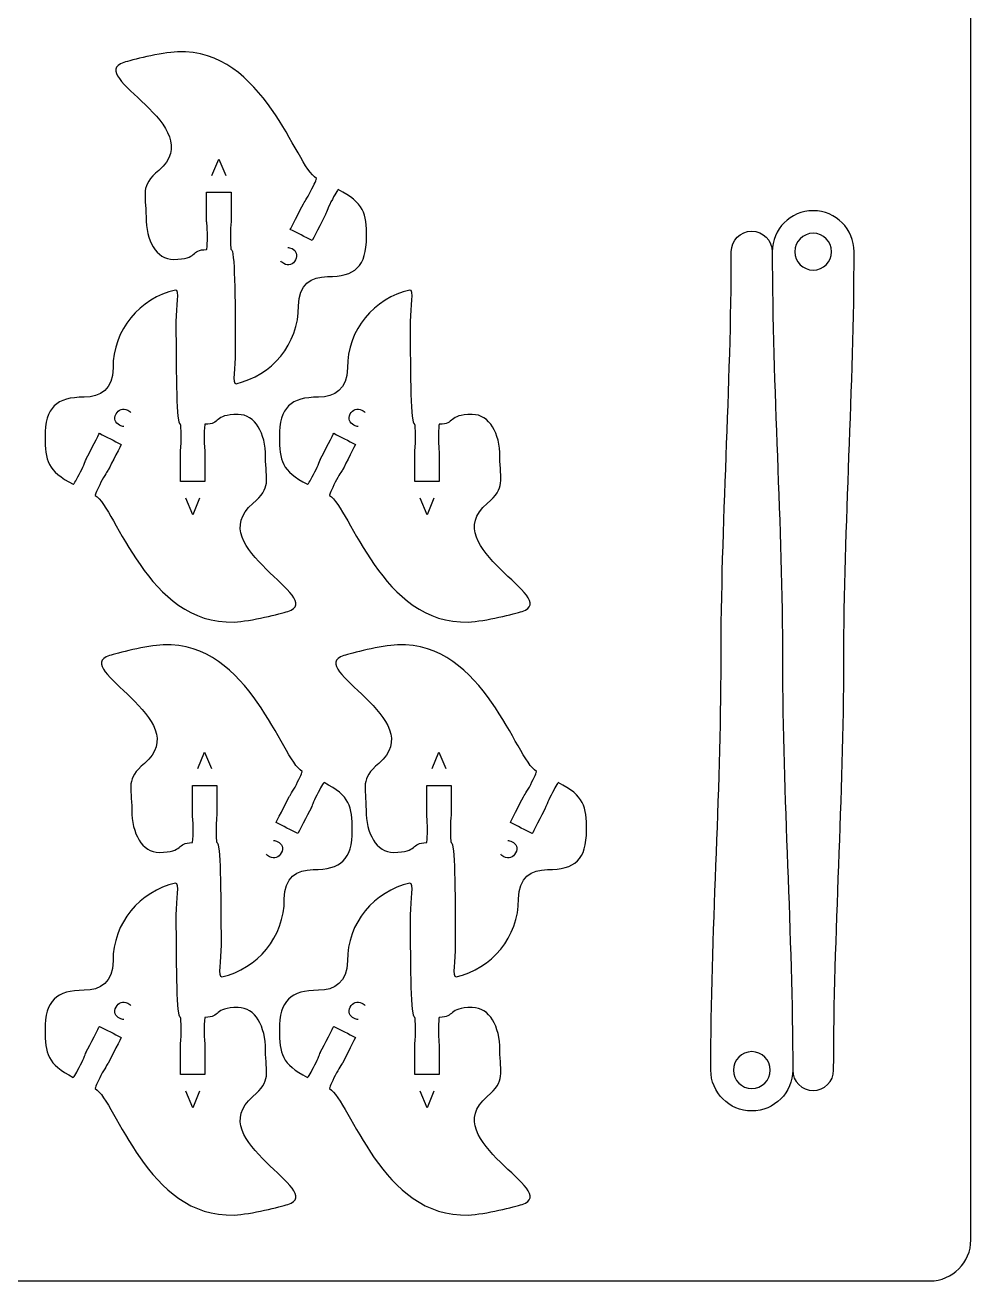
# Model space of a CAD drawing. Extents: x 0 to 300, y 0 to 300.
# Drawn here: x 184.5 to 300, y 0.1 to 153.5 of the extents above; entities that cross this region are included whole.
import ezdxf

# ---------------------------------------------------------------- set-up
doc = ezdxf.new("R2010")
doc.units = 0
doc.header["$MEASUREMENT"] = 0
doc.layers.add('DEFAULT', color=7, linetype='CONTINUOUS')

msp = doc.modelspace()

# ---------------------------------------------------------------- linework, layer by layer
at = {"layer": 'DEFAULT', "color": 250}
for points in [[(207.31, 135.15), (208.15, 137.17), (209.01, 135.15)], [(205.81, 95.74), (204.97, 93.72), (204.11, 95.74)], [(234.42, 95.74), (233.58, 93.72), (232.73, 95.74)], [(205.57, 62.69), (206.41, 64.71), (207.26, 62.69)], [(234.19, 62.69), (235.03, 64.71), (235.88, 62.69)], [(205.81, 23.27), (204.97, 21.25), (204.11, 23.27)], [(234.42, 23.27), (233.58, 21.25), (232.73, 23.27)]]:
    msp.add_lwpolyline(points, dxfattribs=at)
at = {"layer": 'DEFAULT', "color": 1}
for points, knots in [([(295, 0.1), (198.33, 0.1), (101.67, 0.1), (5, 0.1), (2.25, 0.1), (0, 2.35), (0, 5.1), (0, 101.77), (0, 198.43), (0, 295.1), (0, 297.85), (2.25, 300.1), (5, 300.1), (101.67, 300.1), (198.33, 300.1), (295, 300.1), (297.75, 300.1), (300, 297.85), (300, 295.1), (300, 198.43), (300, 101.77), (300, 5.1), (300, 2.35), (297.75, 0.1), (295, 0.1)], [0, 0, 0, 0, 822.047, 822.047, 822.047, 823.047, 823.047, 823.047, 1645.094, 1645.094, 1645.094, 1646.094, 1646.094, 1646.094, 2468.141, 2468.141, 2468.141, 2469.141, 2469.141, 2469.141, 3291.188, 3291.188, 3291.188, 3292.188, 3292.188, 3292.188, 3292.188]), ([(210.25, 109.73), (209.72, 109.63), (210.16, 111.74), (210.16, 113.58), (210.16, 120.51), (210.09, 126.12), (209.66, 126.12), (209.6, 126.12), (209.56, 126.9), (209.56, 127.87), (209.56, 128.84), (209.66, 129.44), (209.66, 129.62), (209.66, 130.79), (209.66, 131.95), (209.66, 133.12), (208.66, 133.12), (207.66, 133.12), (206.66, 133.12), (206.66, 131.95), (206.66, 130.79), (206.66, 129.62), (206.66, 129.44), (206.76, 128.84), (206.76, 127.87), (206.76, 126.9), (206.71, 126.12), (206.66, 126.12), (204.63, 126.12), (205.71, 124.92), (202.62, 124.92), (200.51, 124.92), (199.26, 127.23), (199.26, 130.1), (199.26, 132.98), (198.49, 133.84), (200.81, 135.8), (207.15, 141.18), (191.57, 147.4), (196.55, 148.98), (197.41, 149.25), (201.05, 150.2), (203.11, 150.28), (213.65, 150.69), (217.52, 136.34), (220.07, 134.82), (220.12, 134.79), (219.8, 134.08), (219.36, 133.21), (218.92, 132.35), (218.56, 131.86), (218.48, 131.7), (218.08, 130.92), (216.88, 128.58), (216.88, 128.58), (217.77, 128.13), (218.66, 127.67), (219.55, 127.22), (219.55, 127.22), (220.75, 129.56), (221.15, 130.34), (221.23, 130.49), (221.41, 131.08), (221.85, 131.94), (222.3, 132.8), (222.69, 133.48), (222.74, 133.45), (225.91, 131.83), (226.19, 130.51), (226.19, 127.66), (226.19, 124.04), (224.79, 122.81), (221.41, 122.81), (219.43, 122.81), (217.89, 121.84), (217.89, 119.24), (217.89, 114.58), (214.62, 110.69), (210.25, 109.73)], [1, 1, 1, 1, 2, 2, 2, 3, 3, 3, 4, 4, 4, 5, 5, 5, 14.92, 14.92, 14.92, 23.42, 23.42, 23.42, 33.34, 33.34, 33.34, 34.34, 34.34, 34.34, 35.34, 35.34, 35.34, 36.34, 36.34, 36.34, 37.34, 37.34, 37.34, 38.34, 38.34, 38.34, 39.34, 39.34, 39.34, 40.34, 40.34, 40.34, 41.34, 41.34, 41.34, 42.34, 42.34, 42.34, 43.34, 43.34, 43.34, 44.34, 44.34, 44.34, 52.84187, 52.84187, 52.84187, 53.84187, 53.84187, 53.84187, 54.84187, 54.84187, 54.84187, 55.84187, 55.84187, 55.84187, 56.84187, 56.84187, 56.84187, 57.84187, 57.84187, 57.84187, 58.84187, 58.84187, 58.84187, 59.84187, 59.84187, 59.84187, 59.84187]), ([(280.74, 23.36), (279.36, 23.36), (278.24, 24.48), (278.24, 25.86), (278.24, 42.53), (276.99, 59.19), (276.99, 75.86), (276.99, 92.53), (275.74, 109.2), (275.74, 125.86), (275.74, 128.62), (277.97, 130.86), (280.74, 130.86), (283.5, 130.86), (285.74, 128.62), (285.74, 125.86), (285.74, 109.2), (284.49, 92.53), (284.49, 75.86), (284.49, 59.19), (283.24, 42.53), (283.24, 25.86), (283.24, 24.48), (282.12, 23.36), (280.74, 23.36)], [0, 0, 0, 0, 1, 1, 1, 2, 2, 2, 3, 3, 3, 4, 4, 4, 5, 5, 5, 6, 6, 6, 7, 7, 7, 8, 8, 8, 8]), ([(278.24, 25.86), (278.24, 23.1), (276, 20.86), (273.24, 20.86), (270.48, 20.86), (268.24, 23.1), (268.24, 25.86), (268.24, 42.52), (269.49, 59.19), (269.49, 75.86), (269.49, 92.53), (270.74, 109.19), (270.74, 125.86), (270.74, 127.24), (271.86, 128.36), (273.24, 128.36), (274.62, 128.36), (275.74, 127.24), (275.74, 125.86)], [0, 0, 0, 0, 1, 1, 1, 2, 2, 2, 3, 3, 3, 4, 4, 4, 5, 5, 5, 6, 6, 6, 6]), ([(202.87, 121.16), (203.4, 121.26), (202.96, 119.15), (202.96, 117.31), (202.96, 110.38), (203.03, 104.77), (203.46, 104.77), (203.52, 104.77), (203.56, 103.99), (203.56, 103.02), (203.56, 102.05), (203.46, 101.44), (203.46, 101.27), (203.46, 100.1), (203.46, 98.93), (203.46, 97.77), (204.46, 97.77), (205.46, 97.77), (206.46, 97.77), (206.46, 98.93), (206.46, 100.1), (206.46, 101.27), (206.46, 101.44), (206.36, 102.05), (206.36, 103.02), (206.36, 103.99), (206.41, 104.77), (206.46, 104.77), (208.49, 104.77), (207.41, 105.97), (210.5, 105.97), (212.61, 105.97), (213.86, 103.66), (213.86, 100.79), (213.86, 97.91), (214.63, 97.05), (212.31, 95.09), (205.97, 89.71), (221.55, 83.49), (216.57, 81.91), (215.71, 81.64), (212.07, 80.69), (210.01, 80.61), (199.47, 80.2), (195.6, 94.55), (193.05, 96.07), (193, 96.1), (193.32, 96.81), (193.76, 97.68), (194.2, 98.54), (194.56, 99.03), (194.64, 99.19), (195.04, 99.97), (196.24, 102.3), (196.24, 102.3), (195.35, 102.76), (194.46, 103.21), (193.57, 103.67), (193.57, 103.67), (192.37, 101.33), (191.97, 100.55), (191.89, 100.4), (191.71, 99.81), (191.26, 98.95), (190.82, 98.09), (190.43, 97.41), (190.38, 97.44), (187.21, 99.06), (186.93, 100.37), (186.93, 103.23), (186.93, 106.85), (188.33, 108.08), (191.71, 108.08), (193.69, 108.08), (195.23, 109.05), (195.23, 111.65), (195.23, 116.31), (198.5, 120.2), (202.87, 121.16)], [1, 1, 1, 1, 2, 2, 2, 3, 3, 3, 4, 4, 4, 5, 5, 5, 14.92, 14.92, 14.92, 23.42, 23.42, 23.42, 33.34, 33.34, 33.34, 34.34, 34.34, 34.34, 35.34, 35.34, 35.34, 36.34, 36.34, 36.34, 37.34, 37.34, 37.34, 38.34, 38.34, 38.34, 39.34, 39.34, 39.34, 40.34, 40.34, 40.34, 41.34, 41.34, 41.34, 42.34, 42.34, 42.34, 43.34, 43.34, 43.34, 44.34, 44.34, 44.34, 52.84187, 52.84187, 52.84187, 53.84187, 53.84187, 53.84187, 54.84187, 54.84187, 54.84187, 55.84187, 55.84187, 55.84187, 56.84187, 56.84187, 56.84187, 57.84187, 57.84187, 57.84187, 58.84187, 58.84187, 58.84187, 59.84187, 59.84187, 59.84187, 59.84187]), ([(231.49, 121.16), (232.02, 121.26), (231.57, 119.15), (231.57, 117.31), (231.57, 110.38), (231.64, 104.77), (232.08, 104.77), (232.13, 104.77), (232.17, 103.99), (232.17, 103.02), (232.17, 102.05), (232.08, 101.44), (232.08, 101.27), (232.08, 100.1), (232.08, 98.93), (232.08, 97.77), (233.07, 97.77), (234.07, 97.77), (235.07, 97.77), (235.07, 98.93), (235.07, 100.1), (235.07, 101.27), (235.07, 101.44), (234.98, 102.05), (234.98, 103.02), (234.98, 103.99), (235.02, 104.77), (235.07, 104.77), (237.1, 104.77), (236.02, 105.97), (239.11, 105.97), (241.22, 105.97), (242.48, 103.66), (242.48, 100.79), (242.48, 97.91), (243.24, 97.05), (240.92, 95.09), (234.58, 89.71), (250.16, 83.49), (245.18, 81.91), (244.32, 81.64), (240.68, 80.69), (238.62, 80.61), (228.08, 80.2), (224.21, 94.55), (221.66, 96.07), (221.62, 96.1), (221.93, 96.81), (222.37, 97.68), (222.81, 98.54), (223.18, 99.03), (223.26, 99.19), (223.66, 99.97), (224.85, 102.3), (224.85, 102.3), (223.96, 102.76), (223.07, 103.21), (222.18, 103.67), (222.18, 103.67), (220.98, 101.33), (220.59, 100.55), (220.51, 100.4), (220.32, 99.81), (219.88, 98.95), (219.44, 98.09), (219.04, 97.41), (218.99, 97.44), (215.82, 99.06), (215.55, 100.37), (215.55, 103.23), (215.55, 106.85), (216.94, 108.08), (220.32, 108.08), (222.3, 108.08), (223.85, 109.05), (223.85, 111.65), (223.85, 116.31), (227.12, 120.2), (231.49, 121.16)], [1, 1, 1, 1, 2, 2, 2, 3, 3, 3, 4, 4, 4, 5, 5, 5, 14.92, 14.92, 14.92, 23.42, 23.42, 23.42, 33.34, 33.34, 33.34, 34.34, 34.34, 34.34, 35.34, 35.34, 35.34, 36.34, 36.34, 36.34, 37.34, 37.34, 37.34, 38.34, 38.34, 38.34, 39.34, 39.34, 39.34, 40.34, 40.34, 40.34, 41.34, 41.34, 41.34, 42.34, 42.34, 42.34, 43.34, 43.34, 43.34, 44.34, 44.34, 44.34, 52.84187, 52.84187, 52.84187, 53.84187, 53.84187, 53.84187, 54.84187, 54.84187, 54.84187, 55.84187, 55.84187, 55.84187, 56.84187, 56.84187, 56.84187, 57.84187, 57.84187, 57.84187, 58.84187, 58.84187, 58.84187, 59.84187, 59.84187, 59.84187, 59.84187]), ([(208.51, 37.26), (207.98, 37.16), (208.42, 39.27), (208.42, 41.11), (208.42, 48.05), (208.35, 53.65), (207.92, 53.65), (207.86, 53.65), (207.82, 54.43), (207.82, 55.4), (207.82, 56.37), (207.92, 56.98), (207.92, 57.15), (207.92, 58.32), (207.92, 59.49), (207.92, 60.65), (206.92, 60.65), (205.92, 60.65), (204.92, 60.65), (204.92, 59.49), (204.92, 58.32), (204.92, 57.15), (204.92, 56.98), (205.02, 56.37), (205.02, 55.4), (205.02, 54.43), (204.97, 53.65), (204.92, 53.65), (202.89, 53.65), (203.97, 52.46), (200.88, 52.46), (198.77, 52.46), (197.52, 54.77), (197.52, 57.63), (197.52, 60.52), (196.75, 61.37), (199.07, 63.33), (205.41, 68.71), (189.83, 74.93), (194.81, 76.51), (195.67, 76.79), (199.31, 77.73), (201.37, 77.81), (211.91, 78.23), (215.78, 63.87), (218.33, 62.35), (218.38, 62.33), (218.06, 61.61), (217.62, 60.75), (217.18, 59.88), (216.82, 59.39), (216.74, 59.24), (216.34, 58.45), (215.14, 56.12), (215.14, 56.12), (216.03, 55.66), (216.92, 55.21), (217.81, 54.75), (217.81, 54.75), (219.01, 57.09), (219.41, 57.87), (219.49, 58.03), (219.67, 58.61), (220.11, 59.47), (220.56, 60.33), (220.95, 61.01), (221, 60.99), (224.17, 59.36), (224.45, 58.05), (224.45, 55.19), (224.45, 51.57), (223.05, 50.35), (219.67, 50.35), (217.69, 50.35), (216.15, 49.37), (216.15, 46.77), (216.15, 42.11), (212.88, 38.22), (208.51, 37.26)], [1, 1, 1, 1, 2, 2, 2, 3, 3, 3, 4, 4, 4, 5, 5, 5, 14.92, 14.92, 14.92, 23.42, 23.42, 23.42, 33.34, 33.34, 33.34, 34.34, 34.34, 34.34, 35.34, 35.34, 35.34, 36.34, 36.34, 36.34, 37.34, 37.34, 37.34, 38.34, 38.34, 38.34, 39.34, 39.34, 39.34, 40.34, 40.34, 40.34, 41.34, 41.34, 41.34, 42.34, 42.34, 42.34, 43.34, 43.34, 43.34, 44.34, 44.34, 44.34, 52.84187, 52.84187, 52.84187, 53.84187, 53.84187, 53.84187, 54.84187, 54.84187, 54.84187, 55.84187, 55.84187, 55.84187, 56.84187, 56.84187, 56.84187, 57.84187, 57.84187, 57.84187, 58.84187, 58.84187, 58.84187, 59.84187, 59.84187, 59.84187, 59.84187]), ([(237.12, 37.26), (236.59, 37.16), (237.03, 39.27), (237.03, 41.11), (237.03, 48.05), (236.97, 53.65), (236.53, 53.65), (236.48, 53.65), (236.43, 54.43), (236.43, 55.4), (236.43, 56.37), (236.53, 56.98), (236.53, 57.15), (236.53, 58.32), (236.53, 59.49), (236.53, 60.65), (235.53, 60.65), (234.53, 60.65), (233.54, 60.65), (233.54, 59.49), (233.54, 58.32), (233.54, 57.15), (233.54, 56.98), (233.63, 56.37), (233.63, 55.4), (233.63, 54.43), (233.59, 53.65), (233.54, 53.65), (231.51, 53.65), (232.59, 52.46), (229.5, 52.46), (227.39, 52.46), (226.13, 54.77), (226.13, 57.63), (226.13, 60.52), (225.37, 61.37), (227.69, 63.33), (234.03, 68.71), (218.45, 74.93), (223.43, 76.51), (224.29, 76.79), (227.93, 77.73), (229.99, 77.81), (240.53, 78.23), (244.4, 63.87), (246.94, 62.35), (246.99, 62.33), (246.68, 61.61), (246.24, 60.75), (245.79, 59.88), (245.43, 59.39), (245.35, 59.24), (244.95, 58.45), (243.76, 56.12), (243.76, 56.12), (244.65, 55.66), (245.54, 55.21), (246.43, 54.75), (246.43, 54.75), (247.63, 57.09), (248.02, 57.87), (248.1, 58.03), (248.29, 58.61), (248.73, 59.47), (249.17, 60.33), (249.57, 61.01), (249.61, 60.99), (252.79, 59.36), (253.06, 58.05), (253.06, 55.19), (253.06, 51.57), (251.67, 50.35), (248.28, 50.35), (246.31, 50.35), (244.76, 49.37), (244.76, 46.77), (244.76, 42.11), (241.49, 38.22), (237.12, 37.26)], [1, 1, 1, 1, 2, 2, 2, 3, 3, 3, 4, 4, 4, 5, 5, 5, 14.92, 14.92, 14.92, 23.42, 23.42, 23.42, 33.34, 33.34, 33.34, 34.34, 34.34, 34.34, 35.34, 35.34, 35.34, 36.34, 36.34, 36.34, 37.34, 37.34, 37.34, 38.34, 38.34, 38.34, 39.34, 39.34, 39.34, 40.34, 40.34, 40.34, 41.34, 41.34, 41.34, 42.34, 42.34, 42.34, 43.34, 43.34, 43.34, 44.34, 44.34, 44.34, 52.84187, 52.84187, 52.84187, 53.84187, 53.84187, 53.84187, 54.84187, 54.84187, 54.84187, 55.84187, 55.84187, 55.84187, 56.84187, 56.84187, 56.84187, 57.84187, 57.84187, 57.84187, 58.84187, 58.84187, 58.84187, 59.84187, 59.84187, 59.84187, 59.84187]), ([(202.87, 48.69), (203.4, 48.79), (202.96, 46.69), (202.96, 44.84), (202.96, 37.91), (203.03, 32.3), (203.46, 32.3), (203.52, 32.3), (203.56, 31.52), (203.56, 30.55), (203.56, 29.58), (203.46, 28.98), (203.46, 28.8), (203.46, 27.63), (203.46, 26.47), (203.46, 25.3), (204.46, 25.3), (205.46, 25.3), (206.46, 25.3), (206.46, 26.47), (206.46, 27.63), (206.46, 28.8), (206.46, 28.98), (206.36, 29.58), (206.36, 30.55), (206.36, 31.52), (206.41, 32.3), (206.46, 32.3), (208.49, 32.3), (207.41, 33.5), (210.5, 33.5), (212.61, 33.5), (213.86, 31.19), (213.86, 28.32), (213.86, 25.44), (214.63, 24.59), (212.31, 22.62), (205.97, 17.24), (221.55, 11.02), (216.57, 9.44), (215.71, 9.17), (212.07, 8.23), (210.01, 8.15), (199.47, 7.73), (195.6, 22.08), (193.05, 23.6), (193, 23.63), (193.32, 24.34), (193.76, 25.21), (194.2, 26.07), (194.56, 26.56), (194.64, 26.72), (195.04, 27.5), (196.24, 29.84), (196.24, 29.84), (195.35, 30.29), (194.46, 30.75), (193.57, 31.2), (193.57, 31.2), (192.37, 28.86), (191.97, 28.08), (191.89, 27.93), (191.71, 27.34), (191.26, 26.48), (190.82, 25.62), (190.43, 24.94), (190.38, 24.97), (187.21, 26.59), (186.93, 27.91), (186.93, 30.76), (186.93, 34.38), (188.33, 35.61), (191.71, 35.61), (193.69, 35.61), (195.23, 36.58), (195.23, 39.19), (195.23, 43.84), (198.5, 47.73), (202.87, 48.69)], [1, 1, 1, 1, 2, 2, 2, 3, 3, 3, 4, 4, 4, 5, 5, 5, 14.92, 14.92, 14.92, 23.42, 23.42, 23.42, 33.34, 33.34, 33.34, 34.34, 34.34, 34.34, 35.34, 35.34, 35.34, 36.34, 36.34, 36.34, 37.34, 37.34, 37.34, 38.34, 38.34, 38.34, 39.34, 39.34, 39.34, 40.34, 40.34, 40.34, 41.34, 41.34, 41.34, 42.34, 42.34, 42.34, 43.34, 43.34, 43.34, 44.34, 44.34, 44.34, 52.84187, 52.84187, 52.84187, 53.84187, 53.84187, 53.84187, 54.84187, 54.84187, 54.84187, 55.84187, 55.84187, 55.84187, 56.84187, 56.84187, 56.84187, 57.84187, 57.84187, 57.84187, 58.84187, 58.84187, 58.84187, 59.84187, 59.84187, 59.84187, 59.84187]), ([(231.49, 48.69), (232.02, 48.79), (231.57, 46.69), (231.57, 44.84), (231.57, 37.91), (231.64, 32.3), (232.08, 32.3), (232.13, 32.3), (232.17, 31.52), (232.17, 30.55), (232.17, 29.58), (232.08, 28.98), (232.08, 28.8), (232.08, 27.63), (232.08, 26.47), (232.08, 25.3), (233.07, 25.3), (234.07, 25.3), (235.07, 25.3), (235.07, 26.47), (235.07, 27.63), (235.07, 28.8), (235.07, 28.98), (234.98, 29.58), (234.98, 30.55), (234.98, 31.52), (235.02, 32.3), (235.07, 32.3), (237.1, 32.3), (236.02, 33.5), (239.11, 33.5), (241.22, 33.5), (242.48, 31.19), (242.48, 28.32), (242.48, 25.44), (243.24, 24.59), (240.92, 22.62), (234.58, 17.24), (250.16, 11.02), (245.18, 9.44), (244.32, 9.17), (240.68, 8.23), (238.62, 8.15), (228.08, 7.73), (224.21, 22.08), (221.66, 23.6), (221.62, 23.63), (221.93, 24.34), (222.37, 25.21), (222.81, 26.07), (223.18, 26.56), (223.26, 26.72), (223.66, 27.5), (224.85, 29.84), (224.85, 29.84), (223.96, 30.29), (223.07, 30.75), (222.18, 31.2), (222.18, 31.2), (220.98, 28.86), (220.59, 28.08), (220.51, 27.93), (220.32, 27.34), (219.88, 26.48), (219.44, 25.62), (219.04, 24.94), (218.99, 24.97), (215.82, 26.59), (215.55, 27.91), (215.55, 30.76), (215.55, 34.38), (216.94, 35.61), (220.32, 35.61), (222.3, 35.61), (223.85, 36.58), (223.85, 39.19), (223.85, 43.84), (227.12, 47.73), (231.49, 48.69)], [1, 1, 1, 1, 2, 2, 2, 3, 3, 3, 4, 4, 4, 5, 5, 5, 14.92, 14.92, 14.92, 23.42, 23.42, 23.42, 33.34, 33.34, 33.34, 34.34, 34.34, 34.34, 35.34, 35.34, 35.34, 36.34, 36.34, 36.34, 37.34, 37.34, 37.34, 38.34, 38.34, 38.34, 39.34, 39.34, 39.34, 40.34, 40.34, 40.34, 41.34, 41.34, 41.34, 42.34, 42.34, 42.34, 43.34, 43.34, 43.34, 44.34, 44.34, 44.34, 52.84187, 52.84187, 52.84187, 53.84187, 53.84187, 53.84187, 54.84187, 54.84187, 54.84187, 55.84187, 55.84187, 55.84187, 56.84187, 56.84187, 56.84187, 57.84187, 57.84187, 57.84187, 58.84187, 58.84187, 58.84187, 59.84187, 59.84187, 59.84187, 59.84187])]:
    msp.add_open_spline(points, degree=3, knots=knots, dxfattribs=at)
at = {"layer": 'DEFAULT', "color": 7}
for points in [[(280.74, 123.61), (279.5, 123.61), (278.49, 124.62), (278.49, 125.86), (278.49, 127.1), (279.5, 128.11), (280.74, 128.11), (281.98, 128.11), (282.99, 127.1), (282.99, 125.86), (282.99, 124.62), (281.98, 123.61), (280.74, 123.61)], [(273.24, 23.61), (272, 23.61), (270.99, 24.62), (270.99, 25.86), (270.99, 27.1), (272, 28.11), (273.24, 28.11), (274.48, 28.11), (275.49, 27.1), (275.49, 25.86), (275.49, 24.62), (274.48, 23.61), (273.24, 23.61)]]:
    msp.add_open_spline(points, degree=3, knots=[0, 0, 0, 0, 1, 1, 1, 2, 2, 2, 3, 3, 3, 4, 4, 4, 4], dxfattribs=at)
at = {"layer": 'DEFAULT', "color": 250}
for points in [[(216.58, 126.38), (216.69, 126.38), (216.88, 126.34), (217.1, 126.23), (217.61, 125.97), (217.82, 125.45), (217.52, 124.86), (217.23, 124.3), (216.66, 124.11), (216.1, 124.4), (215.88, 124.51), (215.76, 124.63), (215.71, 124.7)], [(196.54, 104.5), (196.43, 104.51), (196.24, 104.55), (196.02, 104.66), (195.51, 104.92), (195.3, 105.44), (195.6, 106.03), (195.89, 106.59), (196.46, 106.78), (197.02, 106.49), (197.24, 106.38), (197.36, 106.26), (197.41, 106.19)], [(225.15, 104.5), (225.05, 104.51), (224.85, 104.55), (224.64, 104.66), (224.13, 104.92), (223.91, 105.44), (224.21, 106.03), (224.5, 106.59), (225.08, 106.78), (225.63, 106.49), (225.86, 106.38), (225.98, 106.26), (226.02, 106.19)], [(214.84, 53.92), (214.95, 53.92), (215.14, 53.87), (215.36, 53.76), (215.87, 53.5), (216.08, 52.98), (215.78, 52.39), (215.49, 51.83), (214.92, 51.64), (214.36, 51.93), (214.13, 52.04), (214.02, 52.17), (213.97, 52.23)], [(243.45, 53.92), (243.56, 53.92), (243.75, 53.87), (243.97, 53.76), (244.48, 53.5), (244.7, 52.98), (244.4, 52.39), (244.11, 51.83), (243.53, 51.64), (242.97, 51.93), (242.75, 52.04), (242.63, 52.17), (242.59, 52.23)], [(196.54, 32.04), (196.43, 32.04), (196.24, 32.08), (196.02, 32.19), (195.51, 32.45), (195.3, 32.97), (195.6, 33.56), (195.89, 34.12), (196.46, 34.31), (197.02, 34.02), (197.24, 33.91), (197.36, 33.79), (197.41, 33.73)], [(225.15, 32.04), (225.05, 32.04), (224.85, 32.08), (224.64, 32.19), (224.13, 32.45), (223.91, 32.97), (224.21, 33.56), (224.5, 34.12), (225.08, 34.31), (225.63, 34.02), (225.86, 33.91), (225.98, 33.79), (226.02, 33.73)]]:
    msp.add_open_spline(points, degree=3, knots=[0, 0, 0, 0, 1, 1, 1, 2, 2, 2, 3, 3, 3, 4, 4, 4, 4], dxfattribs=at)

doc.saveas('drawing.dxf')
